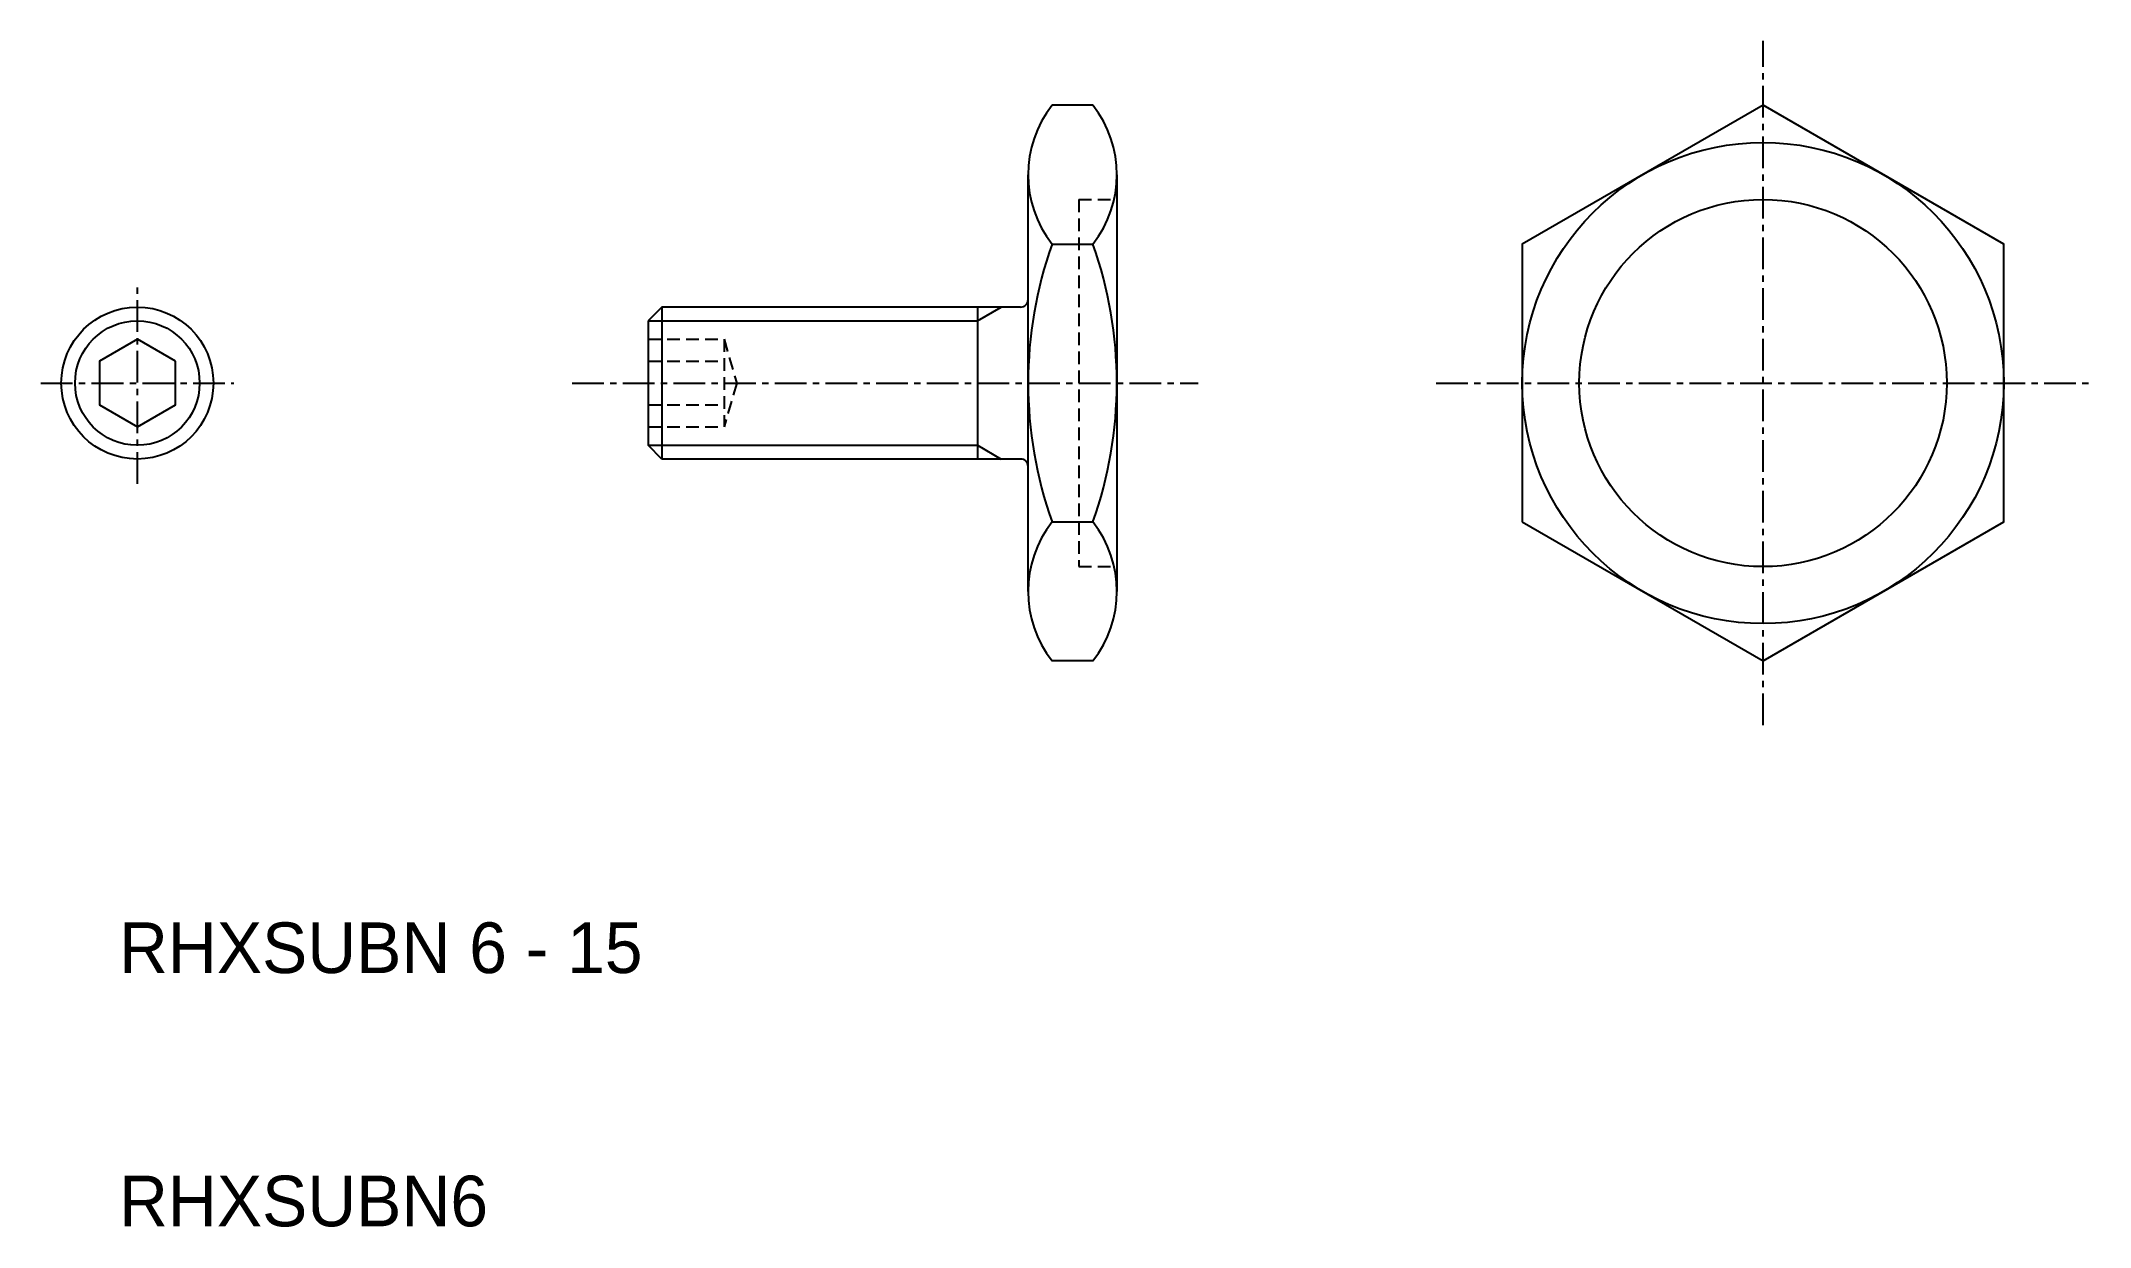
# Model space of a CAD drawing. Extents: x 12.1 to 93, y 77.8 to 124.6.
import ezdxf

# ---------------------------------------------------------------- set-up
doc = ezdxf.new("R2010")
doc.units = 0
doc.linetypes.add('CENTER', pattern=[2, 1.25, -0.25, 0.25, -0.25])
doc.linetypes.add('DASHED', pattern=[0.75, 0.5, -0.25])
doc.layers.get('0').update_dxf_attribs({"linetype": 'CONTINUOUS'})
doc.layers.add('CENTER', color=1, linetype='CENTER')

msp = doc.modelspace()

# ---------------------------------------------------------------- linework, layer by layer
at = {"color": 7, "linetype": 'CONTINUOUS'}
for p, q in [((53.623, 122.094), (52.012, 122.094)), ((51.067, 102.897), (51.067, 119.352)), ((54.567, 119.352), (54.567, 102.897)), ((54.567, 118.375), (54.567, 103.875)), ((52.012, 116.609), (53.623, 116.609)), ((36.609, 114.125), (36.067, 113.583)), ((50.767, 114.125), (36.609, 114.125)), ((36.609, 114.125), (36.609, 108.125)), ((49.067, 114.125), (49.067, 108.125)), ((36.067, 113.583), (36.067, 108.666)), ((36.609, 108.125), (36.067, 108.666)), ((50.767, 108.125), (36.609, 108.125)), ((52.012, 105.64), (53.623, 105.64)), ((53.623, 100.155), (52.012, 100.155))]:
    msp.add_line(p, q, dxfattribs=at)
at = {"color": 3, "linetype": 'DASHED'}
for p, q in [((53.067, 118.375), (53.067, 103.875)), ((53.067, 118.375), (54.567, 118.375)), ((36.067, 112.857), (39.067, 112.857)), ((39.067, 112.857), (39.567, 111.125)), ((39.067, 112.857), (39.067, 109.393)), ((36.067, 111.991), (39.067, 111.991)), ((39.567, 111.125), (39.067, 109.393)), ((36.067, 110.259), (39.067, 110.259)), ((36.067, 109.393), (39.067, 109.393)), ((53.067, 103.875), (54.567, 103.875))]:
    msp.add_line(p, q, dxfattribs=at)
at = {"color": 3, "linetype": 'CONTINUOUS'}
for p, q in [((49.067, 113.583), (50.005, 114.125)), ((36.067, 113.583), (49.067, 113.583)), ((36.067, 108.666), (49.067, 108.666)), ((49.067, 108.666), (50.005, 108.125))]:
    msp.add_line(p, q, dxfattribs=at)
at = {"color": 7, "linetype": 'CONTINUOUS'}
msp.add_lwpolyline([(70.567, 105.64), (80.067, 100.155), (89.567, 105.64), (89.567, 116.609), (80.067, 122.094), (70.567, 116.609)], close=True, dxfattribs=at)
at = {"linetype": 'CONTINUOUS'}
msp.add_lwpolyline([(17.415, 111.991), (15.915, 112.857), (14.415, 111.991), (14.415, 110.259), (15.915, 109.393), (17.415, 110.259)], close=True, dxfattribs=at)
at = {"color": 7, "linetype": 'CONTINUOUS'}
for centre, radius in [((80.067, 111.125), 9.5), ((80.067, 111.125), 7.25), ((15.915, 111.125), 3), ((15.915, 111.125), 2.458)]:
    msp.add_circle(centre, radius, dxfattribs=at)
for centre, radius, start, end in [((55.522, 119.352), 4.454, 142, 218), ((50.113, 119.352), 4.454, 322, 38), ((67.469, 111.125), 16.401, 160.46301, 199.53699), ((38.166, 111.125), 16.401, 340.46301, 19.53699), ((50.767, 114.425), 0.3, 270, 0), ((50.767, 107.825), 0.3, 0, 90), ((55.522, 102.897), 4.454, 142, 218), ((50.113, 102.897), 4.454, 322, 38)]:
    msp.add_arc(centre, radius, start, end, dxfattribs=at)
at = {"layer": 'CENTER', "color": 1, "linetype": 'CENTER'}
for p, q in [((80.067, 97.616), (80.067, 124.633)), ((15.915, 107.143), (15.915, 115.106)), ((12.112, 111.125), (19.718, 111.125)), ((33.067, 111.125), (57.776, 111.125)), ((67.164, 111.125), (92.97, 111.125))]:
    msp.add_line(p, q, dxfattribs=at)

# ---------------------------------------------------------------- texts
at = {"color": 7, "linetype": 'CONTINUOUS'}
for s, p in [('RHXSUBN 6 - 15', (15.19, 87.827)), ('RHXSUBN6', (15.19, 77.827))]:
    msp.add_text(s, height=2, dxfattribs=at).set_placement(p)

doc.saveas('drawing.dxf')
